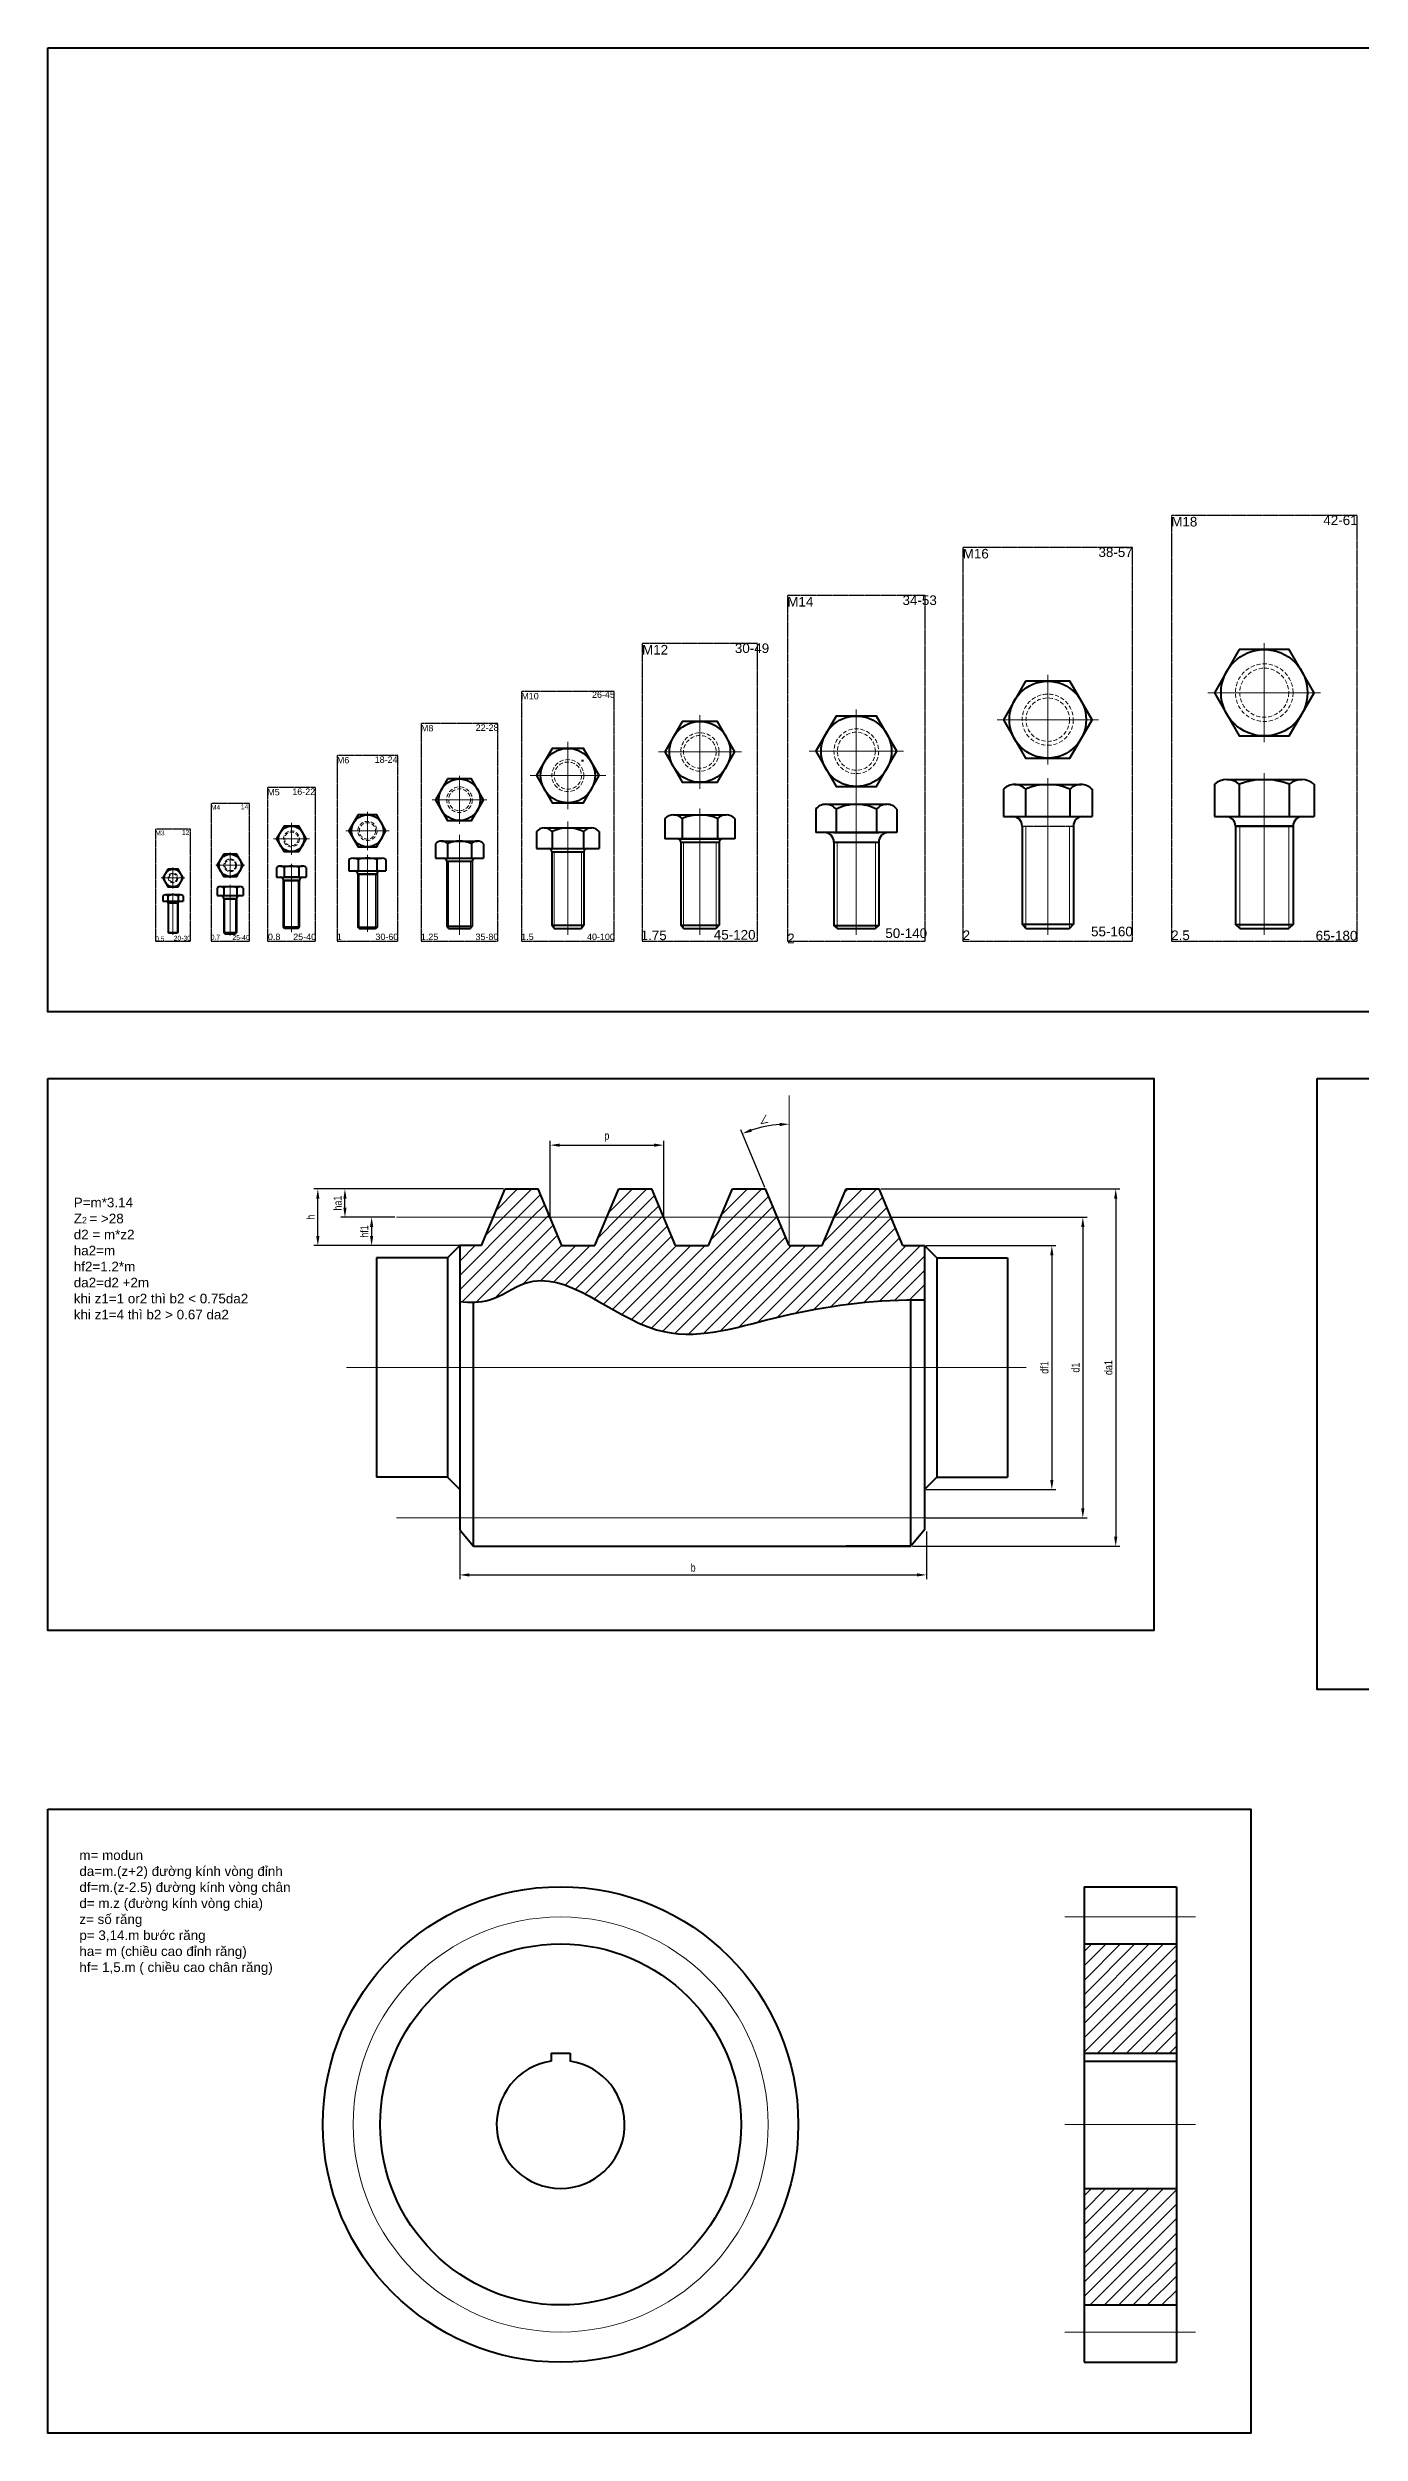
# Model space of a CAD drawing. Header units: millimetres. Extents: x -11382 to 23553, y -372 to 10786.
# Drawn here: x 2198 to 2608, y 3536 to 4281 of the extents above; entities that cross this region are included whole.
import ezdxf

# ---------------------------------------------------------------- set-up
doc = ezdxf.new("R2010")
doc.units = ezdxf.units.MM
doc.header["$LTSCALE"] = 0.2
doc.header["$PDMODE"] = 3
for name, pattern in [('CENTER', [50.8, 31.75, -6.35, 6.35, -6.35]), ('HIDDEN', [9.525, 6.35, -3.175]), ('HIDDEN2', [0.1875, 0.125, -0.0625])]:
    doc.linetypes.add(name, pattern=pattern)
doc.layers.get('0').update_dxf_attribs({"color": 170, "linetype": 'HIDDEN2', "plot": 0})
for name, color, linetype, lineweight in [('đướng nét đứt', 4, 'HIDDEN', 20), ('đường bao thấy', 7, 'Continuous', 40), ('đường kích thước', 90, 'Continuous', 15), ('đường mặt cắt', 160, 'Continuous', 15), ('đường nét chữ', 96, 'Continuous', 53), ('đường nét mảnh', 220, 'Continuous', 15), ('đường nét tâm', 137, 'CENTER', 15)]:
    doc.layers.add(name, color=color, linetype=linetype, lineweight=lineweight)
doc.styles.add('nhat 2.5', font='arial.ttf', dxfattribs={"width": 0.8, "height": 2.5})
doc.styles.add('nhat3', font='arial.ttf', dxfattribs={"height": 3})
doc.dimstyles.new('nhật 2.5', dxfattribs={"dimtxt": 2.5, "dimasz": 3, "dimexe": 1.3, "dimexo": 0.5, "dimgap": 1, "dimtad": 1, "dimtxsty": 'nhat 2.5', "dimcen": 0, "dimadec": 0, "dimazin": 0, "dimtfac": 1, "dimtmove": 0, "dimatfit": 3, "dimfxl": 10, "dimarcsym": 1})
pattern_1 = [(45, (1487.218, 189.029), (-2.245064, 2.245064), [])]
pattern_2 = [(45, (705.6283, -684.5753), (-2.245064, 2.245064), [])]

# ---------------------------------------------------------------- blocks, each defined once
blk = doc.blocks.new('*D22')
at = {"layer": 'Defpoints', "color": 0, "transparency": 16777216}
for p in [(2457.81, 3924.83), (2467.73, 3813.18), (2531.75, 3813.18)]:
    blk.add_point(p, dxfattribs=at)
at = {"layer": 'đường kích thước', "color": 0, "lineweight": -2, "transparency": 16777216}
for p, q in [((2458.31, 3924.83), (2533.05, 3924.83)), ((2531.75, 3921.83), (2531.75, 3816.18)), ((2468.23, 3813.18), (2533.05, 3813.18))]:
    blk.add_line(p, q, dxfattribs=at)
at = {"layer": 'đường kích thước', "color": 0, "transparency": 16777216}
for points in [[(2531.25, 3921.83), (2532.25, 3921.83), (2531.75, 3924.83)], [(2531.25, 3816.18), (2532.25, 3816.18), (2531.75, 3813.18)]]:
    blk.add_solid(points, dxfattribs=at)
at = {"layer": 'đường kích thước', "color": 0, "transparency": 16777216, "insert": (2529.47, 3869.01), "char_height": 2.5, "attachment_point": 5, "rotation": 90, "style": 'nhat 2.5'}
blk.add_mtext('da1', dxfattribs=at)
blk = doc.blocks.new('*D23')
at = {"layer": 'Defpoints', "color": 0, "transparency": 16777216}
for p in [(2461.53, 3915.97), (2471.99, 3822.05), (2521.48, 3822.05)]:
    blk.add_point(p, dxfattribs=at)
at = {"layer": 'đường kích thước', "color": 0, "lineweight": -2, "transparency": 16777216}
for p, q in [((2462.03, 3915.97), (2522.78, 3915.97)), ((2521.48, 3912.97), (2521.48, 3825.05)), ((2472.49, 3822.05), (2522.78, 3822.05))]:
    blk.add_line(p, q, dxfattribs=at)
at = {"layer": 'đường kích thước', "color": 0, "transparency": 16777216}
for points in [[(2520.98, 3912.97), (2521.98, 3912.97), (2521.48, 3915.97)], [(2520.98, 3825.05), (2521.98, 3825.05), (2521.48, 3822.05)]]:
    blk.add_solid(points, dxfattribs=at)
at = {"layer": 'đường kích thước', "color": 0, "transparency": 16777216, "insert": (2519.21, 3869.01), "char_height": 2.5, "attachment_point": 5, "rotation": 90, "style": 'nhat 2.5'}
blk.add_mtext('d1', dxfattribs=at)
blk = doc.blocks.new('*D24')
at = {"layer": 'Defpoints', "color": 0, "transparency": 16777216}
for p in [(2471.99, 3907.1), (2471.99, 3830.92), (2511.79, 3830.92)]:
    blk.add_point(p, dxfattribs=at)
at = {"layer": 'đường kích thước', "color": 0, "lineweight": -2, "transparency": 16777216}
for p, q in [((2472.49, 3907.1), (2513.09, 3907.1)), ((2511.79, 3904.1), (2511.79, 3833.92)), ((2472.49, 3830.92), (2513.09, 3830.92))]:
    blk.add_line(p, q, dxfattribs=at)
at = {"layer": 'đường kích thước', "color": 0, "transparency": 16777216}
for points in [[(2511.29, 3904.1), (2512.29, 3904.1), (2511.79, 3907.1)], [(2511.29, 3833.92), (2512.29, 3833.92), (2511.79, 3830.92)]]:
    blk.add_solid(points, dxfattribs=at)
at = {"layer": 'đường kích thước', "color": 0, "transparency": 16777216, "insert": (2509.5, 3869.01), "char_height": 2.5, "attachment_point": 5, "rotation": 90, "style": 'nhat 2.5'}
blk.add_mtext('df1', dxfattribs=at)
blk = doc.blocks.new('*D25')
at = {"layer": 'Defpoints', "color": 0, "transparency": 16777216}
for p in [(2326.78, 3818.3), (2472.62, 3818.3), (2472.62, 3804.24)]:
    blk.add_point(p, dxfattribs=at)
at = {"layer": 'đường kích thước', "color": 0, "lineweight": -2, "transparency": 16777216}
for p, q in [((2326.78, 3817.8), (2326.78, 3802.94)), ((2472.62, 3817.8), (2472.62, 3802.94)), ((2329.78, 3804.24), (2469.62, 3804.24))]:
    blk.add_line(p, q, dxfattribs=at)
at = {"layer": 'đường kích thước', "color": 0, "transparency": 16777216}
for points in [[(2329.78, 3804.74), (2329.78, 3803.74), (2326.78, 3804.24)], [(2469.62, 3804.74), (2469.62, 3803.74), (2472.62, 3804.24)]]:
    blk.add_solid(points, dxfattribs=at)
at = {"layer": 'đường kích thước', "color": 0, "transparency": 16777216, "insert": (2399.7, 3806.51), "char_height": 2.5, "attachment_point": 5, "style": 'nhat 2.5'}
blk.add_mtext('b', dxfattribs=at)
blk = doc.blocks.new('*D26')
at = {"layer": 'Defpoints', "color": 0, "transparency": 16777216}
for p in [(2282.43, 3924.83), (2340.96, 3924.83), (2333.53, 3907.1)]:
    blk.add_point(p, dxfattribs=at)
at = {"layer": 'đường kích thước', "color": 0, "lineweight": -2, "transparency": 16777216}
for p, q in [((2340.46, 3924.83), (2281.13, 3924.83)), ((2282.43, 3910.1), (2282.43, 3921.83)), ((2333.03, 3907.1), (2281.13, 3907.1))]:
    blk.add_line(p, q, dxfattribs=at)
at = {"layer": 'đường kích thước', "color": 0, "transparency": 16777216}
for points in [[(2281.93, 3921.83), (2282.93, 3921.83), (2282.43, 3924.83)], [(2281.93, 3910.1), (2282.93, 3910.1), (2282.43, 3907.1)]]:
    blk.add_solid(points, dxfattribs=at)
at = {"layer": 'đường kích thước', "color": 0, "transparency": 16777216, "insert": (2280.18, 3915.97), "char_height": 2.5, "attachment_point": 5, "rotation": 90, "style": 'nhat 2.5'}
blk.add_mtext('h', dxfattribs=at)
blk = doc.blocks.new('*D27')
at = {"layer": 'Defpoints', "color": 0, "transparency": 16777216}
for p in [(2290.9, 3924.83), (2340.96, 3924.83), (2306.99, 3915.97)]:
    blk.add_point(p, dxfattribs=at)
at = {"layer": 'đường kích thước', "color": 0, "lineweight": -2, "transparency": 16777216}
for p, q in [((2340.46, 3924.83), (2289.6, 3924.83)), ((2290.9, 3918.97), (2290.9, 3921.83)), ((2306.49, 3915.97), (2289.6, 3915.97))]:
    blk.add_line(p, q, dxfattribs=at)
at = {"layer": 'đường kích thước', "color": 0, "transparency": 16777216}
for points in [[(2290.4, 3921.83), (2291.4, 3921.83), (2290.9, 3924.83)], [(2290.4, 3918.97), (2291.4, 3918.97), (2290.9, 3915.97)]]:
    blk.add_solid(points, dxfattribs=at)
at = {"layer": 'đường kích thước', "color": 0, "transparency": 16777216, "insert": (2288.63, 3920.4), "char_height": 2.5, "attachment_point": 5, "rotation": 90, "style": 'nhat 2.5'}
blk.add_mtext('ha1', dxfattribs=at)
blk = doc.blocks.new('*D28')
at = {"layer": 'Defpoints', "color": 0, "transparency": 16777216}
for p in [(2306.99, 3915.97), (2299.24, 3907.1), (2332.9, 3907.1)]:
    blk.add_point(p, dxfattribs=at)
at = {"layer": 'đường kích thước', "color": 0, "lineweight": -2, "transparency": 16777216}
for p, q in [((2306.49, 3915.97), (2297.94, 3915.97)), ((2299.24, 3912.97), (2299.24, 3910.1)), ((2332.4, 3907.1), (2297.94, 3907.1))]:
    blk.add_line(p, q, dxfattribs=at)
at = {"layer": 'đường kích thước', "color": 0, "transparency": 16777216}
for points in [[(2298.74, 3912.97), (2299.74, 3912.97), (2299.24, 3915.97)], [(2298.74, 3910.1), (2299.74, 3910.1), (2299.24, 3907.1)]]:
    blk.add_solid(points, dxfattribs=at)
at = {"layer": 'đường kích thước', "color": 0, "transparency": 16777216, "insert": (2296.97, 3911.53), "char_height": 2.5, "attachment_point": 5, "rotation": 90, "style": 'nhat 2.5'}
blk.add_mtext('hf1', dxfattribs=at)
blk = doc.blocks.new('*D29')
at = {"layer": 'Defpoints', "color": 0, "transparency": 16777216}
for p in [(2390.51, 3938.5), (2355, 3915.97), (2390.51, 3915.97)]:
    blk.add_point(p, dxfattribs=at)
at = {"layer": 'đường kích thước', "color": 0, "lineweight": -2, "transparency": 16777216}
for p, q in [((2355, 3916.47), (2355, 3939.8)), ((2358, 3938.5), (2387.51, 3938.5)), ((2390.51, 3916.47), (2390.51, 3939.8))]:
    blk.add_line(p, q, dxfattribs=at)
at = {"layer": 'đường kích thước', "color": 0, "transparency": 16777216}
for points in [[(2358, 3939), (2358, 3938), (2355, 3938.5)], [(2387.51, 3939), (2387.51, 3938), (2390.51, 3938.5)]]:
    blk.add_solid(points, dxfattribs=at)
at = {"layer": 'đường kích thước', "color": 0, "transparency": 16777216, "insert": (2372.75, 3941.1), "char_height": 2.5, "attachment_point": 5, "style": 'nhat 2.5'}
blk.add_mtext('p', dxfattribs=at)
blk = doc.blocks.new('*D30')
at = {"layer": 'Defpoints', "color": 0, "transparency": 16777216}
for p in [(2429.73, 3954.01), (2424.73, 3944.73), (2422.3, 3924.83), (2429.73, 3907.1), (2429.73, 3907.1)]:
    blk.add_point(p, dxfattribs=at)
at = {"layer": 'đường kích thước', "color": 0, "lineweight": -2, "transparency": 16777216}
blk.add_line((2422.11, 3925.3), (2414.56, 3943.31), dxfattribs=at)
blk.add_arc((2429.73, 3907.1), 37.96, 94.52878, 108.20889, dxfattribs=at)
at = {"layer": 'đường kích thước', "color": 0, "transparency": 16777216}
for points in [[(2418.05, 3942.69), (2417.7, 3943.63), (2415.06, 3942.11)], [(2426.72, 3945.45), (2426.76, 3944.45), (2429.73, 3945.06)]]:
    blk.add_solid(points, dxfattribs=at)
at = {"layer": 'đường kích thước', "color": 0, "transparency": 16777216, "insert": (2421.81, 3946.53), "char_height": 2.5, "attachment_point": 5, "rotation": 11.36884, "style": 'nhat 2.5'}
blk.add_mtext('{\\fISOCPEUR|b0|i0|c0|p34;∠}', dxfattribs=at)

msp = doc.modelspace()

# ---------------------------------------------------------------- hatches: boundary and pattern name
at = {"layer": 'đường nét tâm'}
h = msp.add_hatch(dxfattribs=at)
h.set_pattern_fill('ANSI31', color=256, style=0)
h.set_pattern_definition(pattern_1)
h.paths.add_polyline_path([(2354.999, 3915.967), (2351.283, 3924.834), (2340.961, 3924.834), (2337.244, 3915.967)])
h = msp.add_hatch(dxfattribs=at)
h.set_pattern_fill('ANSI31', color=256, style=0)
h.set_pattern_definition(pattern_1)
h.paths.add_polyline_path([(2376.47, 3924.834), (2372.754, 3915.967), (2390.509, 3915.967), (2386.793, 3924.834)])
h = msp.add_hatch(dxfattribs=at)
h.set_pattern_fill('ANSI31', color=256, style=0)
h.set_pattern_definition(pattern_1)
h.paths.add_polyline_path([(2426.018, 3915.967), (2422.302, 3924.834), (2411.979, 3924.834), (2408.263, 3915.967)])
h = msp.add_hatch(dxfattribs=at)
h.set_pattern_fill('ANSI31', color=256, style=0)
h.set_pattern_definition(pattern_1)
h.paths.add_polyline_path([(2461.527, 3915.967), (2457.811, 3924.834), (2447.489, 3924.834), (2443.773, 3915.967)])
h = msp.add_hatch(dxfattribs=at)
h.set_pattern_fill('ANSI31', color=256, style=0)
h.set_pattern_definition(pattern_1)
edge = h.paths.add_edge_path()
edge.add_line((2471.99, 3907.1), (2465.244, 3907.1))
edge.add_line((2465.244, 3907.1), (2461.527, 3915.967))
edge.add_line((2461.527, 3915.967), (2443.773, 3915.967))
edge.add_line((2443.773, 3915.967), (2440.057, 3907.1))
edge.add_line((2440.057, 3907.1), (2429.734, 3907.1))
edge.add_line((2429.734, 3907.1), (2426.018, 3915.967))
edge.add_line((2426.018, 3915.967), (2408.263, 3915.967))
edge.add_line((2408.263, 3915.967), (2404.547, 3907.1))
edge.add_line((2404.547, 3907.1), (2394.225, 3907.1))
edge.add_line((2394.225, 3907.1), (2390.509, 3915.967))
edge.add_line((2390.509, 3915.967), (2372.754, 3915.967))
edge.add_line((2372.754, 3915.967), (2369.038, 3907.1))
edge.add_line((2369.038, 3907.1), (2358.715, 3907.1))
edge.add_line((2358.715, 3907.1), (2354.999, 3915.967))
edge.add_line((2354.999, 3915.967), (2337.244, 3915.967))
edge.add_line((2337.244, 3915.967), (2333.528, 3907.1))
edge.add_line((2333.528, 3907.1), (2326.782, 3907.1))
edge.add_line((2326.782, 3907.1), (2326.782, 3889.671))
edge.add_spline(control_points=[(2326.782, 3889.671), (2329.973, 3889.335), (2337.241, 3889.186), (2356.286, 3904.052), (2385.722, 3872.407), (2426.811, 3886.145), (2454.342, 3890.164), (2470.141, 3890.197), (2471.99, 3890.188)], knot_values=[3.7410374, 3.7410374, 3.7410374, 3.7410374, 13.1303773, 25.4649336, 69.0006942, 105.8758632, 147.7455999, 153.2884581, 153.2884581, 153.2884581, 153.2884581], degree=3, periodic=0)
edge.add_line((2471.99, 3890.188), (2471.99, 3907.1))
h = msp.add_hatch(dxfattribs=at)
h.set_pattern_fill('ANSI31', color=256, style=0)
h.set_pattern_definition(pattern_2)
h.paths.add_polyline_path([(2521.889, 3654.869), (2550.72, 3654.869), (2550.72, 3688.96), (2521.889, 3688.96)])
h = msp.add_hatch(dxfattribs=at)
h.set_pattern_fill('ANSI31', color=256, style=0)
h.set_pattern_definition(pattern_2)
h.paths.add_polyline_path([(2550.72, 3612.569), (2521.889, 3612.569), (2521.889, 3576.178), (2550.72, 3576.178)])

# ---------------------------------------------------------------- linework, layer by layer
for p, q in [((2607.172, 4135.23), (2549.172, 4135.23)), ((2549.172, 4135.23), (2549.172, 4002.23)), ((2607.172, 4002.23), (2607.172, 4135.23)), ((2537.014, 4125.23), (2484.014, 4125.23)), ((2484.014, 4125.23), (2484.014, 4002.23)), ((2537.014, 4002.23), (2537.014, 4125.23)), ((2472.198, 4110.23), (2429.198, 4110.23)), ((2429.198, 4110.23), (2429.198, 4002.23)), ((2472.198, 4002.23), (2472.198, 4110.23)), ((2419.813, 4095.23), (2383.813, 4095.23)), ((2383.813, 4095.23), (2383.813, 4002.23)), ((2419.813, 4002.23), (2419.813, 4095.23)), ((2375.058, 4080.23), (2346.058, 4080.23)), ((2346.058, 4080.23), (2346.058, 4002.23)), ((2375.058, 4002.23), (2375.058, 4080.23)), ((2338.705, 4070.23), (2314.705, 4070.23)), ((2314.705, 4070.23), (2314.705, 4002.23)), ((2338.705, 4002.23), (2338.705, 4070.23)), ((2307.435, 4060.23), (2288.435, 4060.23)), ((2288.435, 4060.23), (2288.435, 4002.23)), ((2307.435, 4002.23), (2307.435, 4060.23)), ((2281.683, 4050.23), (2266.683, 4050.23)), ((2266.683, 4050.23), (2266.683, 4002.23)), ((2281.683, 4002.23), (2281.683, 4050.23)), ((2261.052, 4045.23), (2249.052, 4045.23)), ((2249.052, 4045.23), (2249.052, 4002.23)), ((2261.052, 4002.23), (2261.052, 4045.23)), ((2242.667, 4037.23), (2231.667, 4037.23)), ((2231.667, 4037.23), (2231.667, 4002.23)), ((2242.667, 4002.23), (2242.667, 4037.23)), ((2502.514, 4038.174), (2518.514, 4038.174)), ((2231.667, 4002.23), (2242.667, 4002.23)), ((2249.052, 4002.23), (2261.052, 4002.23)), ((2266.683, 4002.23), (2281.683, 4002.23)), ((2288.435, 4002.23), (2307.435, 4002.23)), ((2314.705, 4002.23), (2338.705, 4002.23)), ((2346.058, 4002.23), (2375.058, 4002.23)), ((2383.813, 4002.23), (2419.813, 4002.23)), ((2429.198, 4002.23), (2472.198, 4002.23)), ((2484.014, 4002.23), (2537.014, 4002.23)), ((2549.172, 4002.23), (2607.172, 4002.23))]:
    msp.add_line(p, q)
at = {"layer": 'đướng nét đứt'}
for centre, radius in [((2578.172, 4079.843), 9), ((2578.172, 4079.843), 7.65), ((2510.514, 4071.416), 8), ((2510.514, 4071.416), 6.8), ((2401.813, 4061.349), 6), ((2401.813, 4061.349), 5.1), ((2450.698, 4061.54), 7), ((2450.698, 4061.54), 5.95), ((2360.558, 4053.94), 5), ((2360.558, 4053.94), 4.25), ((2326.705, 4046.408), 4), ((2326.705, 4046.408), 3.4), ((2297.935, 4036.67), 3), ((2297.935, 4036.67), 2.55), ((2274.183, 4034.182), 2.5), ((2274.183, 4034.182), 2.125), ((2255.052, 4025.913), 2), ((2255.052, 4025.913), 1.7), ((2237.167, 4021.961), 1.5), ((2237.167, 4021.961), 1.275)]:
    msp.add_circle(centre, radius, dxfattribs=at)
at = {"layer": 'đường bao thấy'}
for p, q in [((2364.808, 4058.674), (2365.496, 4058.674)), ((2496.657, 4049.707), (2496.657, 4041.174)), ((2500.121, 4051.174), (2520.906, 4051.174)), ((2503.585, 4049.707), (2503.585, 4041.174)), ((2517.442, 4049.707), (2517.442, 4041.174)), ((2524.37, 4049.707), (2524.37, 4041.174)), ((2562.584, 4051.217), (2562.584, 4041.174)), ((2566.481, 4052.674), (2589.863, 4052.674)), ((2570.378, 4051.217), (2570.378, 4041.174)), ((2585.966, 4051.217), (2585.966, 4041.174)), ((2593.76, 4051.217), (2593.76, 4041.174)), ((2390.843, 4040.504), (2390.843, 4034.174)), ((2393.585, 4041.674), (2410.04, 4041.674)), ((2396.328, 4040.504), (2396.328, 4034.174)), ((2407.297, 4040.504), (2407.297, 4034.174)), ((2412.782, 4040.504), (2412.782, 4034.174)), ((2437.996, 4043.446), (2437.996, 4036.174)), ((2441.172, 4044.974), (2460.224, 4044.974)), ((2444.347, 4043.446), (2444.347, 4036.174)), ((2457.049, 4043.446), (2457.049, 4036.174)), ((2463.4, 4043.446), (2463.4, 4036.174)), ((2496.657, 4041.174), (2524.37, 4041.174)), ((2502.514, 4041.174), (2518.514, 4041.174)), ((2562.584, 4041.174), (2593.76, 4041.174)), ((2569.172, 4041.174), (2587.172, 4041.174)), ((2319.199, 4032.639), (2319.199, 4028.174)), ((2321.075, 4033.474), (2332.334, 4033.474)), ((2322.952, 4032.639), (2322.952, 4028.174)), ((2330.457, 4032.639), (2330.457, 4028.174)), ((2334.21, 4032.639), (2334.21, 4028.174)), ((2350.743, 4036.429), (2350.743, 4031.174)), ((2353.197, 4037.574), (2367.919, 4037.574)), ((2355.651, 4036.429), (2355.651, 4031.174)), ((2365.466, 4036.429), (2365.466, 4031.174)), ((2370.373, 4036.429), (2370.373, 4031.174)), ((2412.782, 4034.174), (2390.843, 4034.174)), ((2395.813, 4034.174), (2407.813, 4034.174)), ((2395.813, 4033.174), (2395.813, 4007.223)), ((2395.813, 4033.174), (2407.813, 4033.174)), ((2407.813, 4033.174), (2407.813, 4007.223)), ((2463.4, 4036.174), (2437.996, 4036.174)), ((2443.698, 4036.174), (2457.698, 4036.174)), ((2443.698, 4033.174), (2443.698, 4007.101)), ((2443.698, 4033.174), (2457.698, 4033.174)), ((2457.698, 4033.174), (2457.698, 4007.101)), ((2502.514, 4038.174), (2502.514, 4007.532)), ((2518.514, 4038.174), (2518.514, 4007.532)), ((2569.172, 4038.174), (2569.172, 4007.421)), ((2587.172, 4038.174), (2587.172, 4007.421)), ((2269.564, 4025.191), (2269.564, 4022.174)), ((2270.719, 4025.674), (2277.647, 4025.674)), ((2271.874, 4025.191), (2271.874, 4022.174)), ((2276.492, 4025.191), (2276.492, 4022.174)), ((2278.802, 4025.191), (2278.802, 4022.174)), ((2292.162, 4027.739), (2292.162, 4024.174)), ((2293.431, 4028.174), (2302.44, 4028.174)), ((2295.049, 4027.739), (2295.049, 4024.174)), ((2300.822, 4027.739), (2300.822, 4024.174)), ((2303.709, 4027.739), (2303.709, 4024.174)), ((2319.199, 4028.174), (2334.21, 4028.174)), ((2322.705, 4027.174), (2322.705, 4006.856)), ((2322.705, 4027.174), (2330.705, 4027.174)), ((2323.305, 4028.174), (2330.105, 4028.174)), ((2330.705, 4027.174), (2330.705, 4006.856)), ((2350.743, 4031.174), (2370.373, 4031.174)), ((2355.558, 4031.174), (2365.558, 4031.174)), ((2355.558, 4030.174), (2355.558, 4007.178)), ((2355.558, 4030.174), (2365.558, 4030.174)), ((2365.558, 4030.174), (2365.558, 4007.178)), ((2251.01, 4018.868), (2251.01, 4016.469)), ((2252.021, 4019.269), (2258.083, 4019.269)), ((2253.031, 4018.868), (2253.031, 4016.469)), ((2257.072, 4018.868), (2257.072, 4016.469)), ((2259.093, 4018.868), (2259.093, 4016.469)), ((2269.564, 4022.174), (2278.802, 4022.174)), ((2276.683, 4022.174), (2271.683, 4022.174)), ((2271.683, 4006.65), (2271.683, 4021.174)), ((2276.683, 4006.65), (2276.683, 4021.174)), ((2292.162, 4024.174), (2293.935, 4024.174)), ((2293.935, 4024.174), (2301.935, 4024.174)), ((2294.935, 4023.174), (2294.935, 4006.631)), ((2295.385, 4024.174), (2300.485, 4024.174)), ((2295.385, 4024.174), (2300.485, 4024.174)), ((2300.935, 4023.174), (2300.935, 4006.631)), ((2301.935, 4024.174), (2303.709, 4024.174)), ((2233.991, 4016.335), (2233.991, 4014.673)), ((2233.991, 4014.673), (2240.342, 4014.673)), ((2239.548, 4016.673), (2234.785, 4016.673)), ((2235.579, 4016.335), (2235.579, 4014.673)), ((2235.667, 4014.173), (2235.667, 4004.955)), ((2238.667, 4014.173), (2238.667, 4004.955)), ((2238.755, 4016.335), (2238.755, 4014.673)), ((2240.342, 4016.335), (2240.342, 4014.673)), ((2251.01, 4016.469), (2258.052, 4016.469)), ((2253.052, 4016.469), (2257.052, 4016.469)), ((2253.052, 4015.469), (2253.052, 4004.904)), ((2257.052, 4015.469), (2257.052, 4004.904)), ((2258.052, 4016.469), (2259.093, 4016.469)), ((2235.892, 4004.673), (2235.667, 4004.955)), ((2235.667, 4004.955), (2238.667, 4004.955)), ((2238.442, 4004.673), (2235.892, 4004.673)), ((2238.667, 4004.955), (2238.442, 4004.673)), ((2253.352, 4004.469), (2253.052, 4004.904)), ((2253.052, 4004.904), (2257.052, 4004.904)), ((2253.352, 4004.469), (2256.752, 4004.469)), ((2257.052, 4004.904), (2256.752, 4004.469)), ((2272.058, 4006.174), (2271.683, 4006.65)), ((2271.683, 4006.65), (2276.683, 4006.65)), ((2276.308, 4006.174), (2272.058, 4006.174)), ((2276.683, 4006.65), (2276.308, 4006.174)), ((2295.385, 4006.174), (2294.935, 4006.631)), ((2294.935, 4006.631), (2300.935, 4006.631)), ((2295.385, 4006.174), (2300.485, 4006.174)), ((2300.935, 4006.631), (2300.485, 4006.174)), ((2323.305, 4006.174), (2322.705, 4006.856)), ((2322.705, 4006.856), (2330.705, 4006.856)), ((2323.305, 4006.174), (2330.105, 4006.174)), ((2330.705, 4006.856), (2330.105, 4006.174)), ((2356.308, 4006.174), (2355.558, 4007.178)), ((2355.558, 4007.178), (2365.558, 4007.178)), ((2356.308, 4006.174), (2364.808, 4006.174)), ((2365.558, 4007.178), (2364.808, 4006.174)), ((2396.713, 4006.174), (2395.813, 4007.223)), ((2395.813, 4007.223), (2407.813, 4007.223)), ((2396.713, 4006.174), (2406.913, 4006.174)), ((2407.813, 4007.223), (2406.913, 4006.174)), ((2444.748, 4006.174), (2443.698, 4007.101)), ((2443.698, 4007.101), (2457.698, 4007.101)), ((2444.748, 4006.174), (2456.648, 4006.174)), ((2457.698, 4007.101), (2456.648, 4006.174)), ((2503.714, 4006.174), (2502.514, 4007.532)), ((2502.514, 4007.532), (2518.514, 4007.532)), ((2503.714, 4006.174), (2517.314, 4006.174)), ((2518.514, 4007.532), (2517.314, 4006.174)), ((2570.522, 4006.174), (2569.172, 4007.421)), ((2569.172, 4007.421), (2587.172, 4007.421)), ((2570.522, 4006.174), (2585.822, 4006.174)), ((2587.172, 4007.421), (2585.822, 4006.174)), ((2333.528, 3907.1), (2340.961, 3924.834)), ((2340.961, 3924.834), (2351.283, 3924.834)), ((2358.715, 3907.1), (2351.283, 3924.834)), ((2369.038, 3907.1), (2376.47, 3924.834)), ((2376.47, 3924.834), (2386.793, 3924.834)), ((2394.225, 3907.1), (2386.793, 3924.834)), ((2404.547, 3907.1), (2411.979, 3924.834)), ((2411.979, 3924.834), (2422.302, 3924.834)), ((2429.734, 3907.1), (2422.302, 3924.834)), ((2440.057, 3907.1), (2447.489, 3924.834)), ((2447.489, 3924.834), (2457.811, 3924.834)), ((2465.244, 3907.1), (2457.811, 3924.834)), ((2326.782, 3907.1), (2322.952, 3903.287)), ((2333.528, 3907.1), (2326.782, 3907.1)), ((2326.782, 3907.1), (2326.782, 3818.302)), ((2358.715, 3907.1), (2369.038, 3907.1)), ((2394.225, 3907.1), (2404.547, 3907.1)), ((2429.734, 3907.1), (2440.057, 3907.1)), ((2465.244, 3907.1), (2471.99, 3907.1)), ((2465.244, 3907.1), (2471.99, 3907.1)), ((2471.99, 3907.1), (2475.82, 3903.287)), ((2471.99, 3907.1), (2471.99, 3818.302)), ((2322.952, 3903.287), (2300.787, 3903.287)), ((2300.787, 3903.287), (2300.787, 3834.73)), ((2322.952, 3903.287), (2322.952, 3834.73)), ((2475.82, 3903.287), (2497.985, 3903.287)), ((2475.82, 3903.287), (2475.82, 3834.73)), ((2497.985, 3903.287), (2497.985, 3834.73)), ((2467.726, 3813.183), (2467.726, 3890.178)), ((2331.046, 3813.183), (2331.046, 3889.445)), ((2322.952, 3834.73), (2300.787, 3834.73)), ((2326.782, 3830.917), (2322.952, 3834.73)), ((2471.99, 3830.917), (2475.82, 3834.73)), ((2475.82, 3834.73), (2497.985, 3834.73)), ((2326.782, 3818.302), (2331.046, 3813.183)), ((2471.99, 3818.302), (2467.726, 3813.183)), ((2331.046, 3813.183), (2467.726, 3813.183)), ((2467.726, 3813.183), (2447.489, 3813.183)), ((2358.294, 3706.842), (2358.294, 3706.842)), ((2521.889, 3706.842), (2550.72, 3706.842)), ((2521.889, 3706.842), (2521.889, 3558.295)), ((2550.72, 3706.842), (2550.72, 3558.295)), ((2521.889, 3688.96), (2550.72, 3688.96)), ((2355.294, 3654.869), (2355.294, 3652.342)), ((2355.294, 3654.869), (2361.294, 3654.869)), ((2361.294, 3654.869), (2361.294, 3652.342)), ((2521.889, 3654.869), (2550.72, 3654.869)), ((2521.889, 3652.342), (2550.72, 3652.342)), ((2521.889, 3612.569), (2550.72, 3612.569)), ((2521.889, 3576.178), (2550.72, 3576.178)), ((2521.889, 3558.295), (2550.72, 3558.295))]:
    msp.add_line(p, q, dxfattribs=at)
for points in [[(2198.018, 4281.327), (3451.503, 4281.327), (3451.503, 3980.13), (2198.018, 3980.13)], [(2570.378, 4093.343), (2562.584, 4079.843), (2570.378, 4066.343), (2585.966, 4066.343), (2593.76, 4079.843), (2585.966, 4093.343)], [(2503.585, 4083.416), (2496.657, 4071.416), (2503.585, 4059.416), (2517.442, 4059.416), (2524.37, 4071.416), (2517.442, 4083.416)], [(2396.328, 4070.849), (2390.843, 4061.349), (2396.328, 4051.849), (2407.297, 4051.849), (2412.782, 4061.349), (2407.297, 4070.849)], [(2444.347, 4072.54), (2437.996, 4061.54), (2444.347, 4050.54), (2457.049, 4050.54), (2463.4, 4061.54), (2457.049, 4072.54)], [(2355.651, 4062.44), (2350.743, 4053.94), (2355.651, 4045.44), (2365.466, 4045.44), (2370.373, 4053.94), (2365.466, 4062.44)], [(2322.952, 4052.908), (2319.199, 4046.408), (2322.952, 4039.908), (2330.457, 4039.908), (2334.21, 4046.408), (2330.457, 4052.908)], [(2295.049, 4041.67), (2292.162, 4036.67), (2295.049, 4031.67), (2300.822, 4031.67), (2303.709, 4036.67), (2300.822, 4041.67)], [(2276.492, 4030.182), (2278.802, 4034.182), (2276.492, 4038.182), (2271.874, 4038.182), (2269.564, 4034.182), (2271.874, 4030.182)], [(2235.579, 4024.711), (2233.991, 4021.961), (2235.579, 4019.211), (2238.755, 4019.211), (2240.342, 4021.961), (2238.755, 4024.711)], [(2253.031, 4029.413), (2251.01, 4025.913), (2253.031, 4022.413), (2257.072, 4022.413), (2259.093, 4025.913), (2257.072, 4029.413)], [(2198.018, 3959.325), (2543.706, 3959.325), (2543.706, 3786.854), (2198.018, 3786.854)], [(2594.688, 3959.325), (2838.344, 3959.325), (2838.344, 3768.465), (2594.688, 3768.465)], [(2198.018, 3731.076), (2573.936, 3731.076), (2573.936, 3536.1), (2198.018, 3536.1)]]:
    msp.add_lwpolyline(points, close=True, dxfattribs=at)
for centre, radius in [((2578.172, 4079.843), 13.5), ((2510.514, 4071.416), 12), ((2401.813, 4061.349), 9.5), ((2450.698, 4061.54), 11), ((2360.558, 4053.94), 8.5), ((2326.705, 4046.408), 6.5), ((2297.935, 4036.67), 5), ((2274.183, 4034.182), 4), ((2237.167, 4021.961), 2.75), ((2255.052, 4025.913), 3.5), ((2358.294, 3632.569), 74.273), ((2358.294, 3632.569), 56.391)]:
    msp.add_circle(centre, radius, dxfattribs=at)
for centre, radius, start, end in [((2500.121, 4046.351), 4.823, 44.09568, 135.90432), ((2510.514, 4034.081), 17.093, 66.089006, 113.910994), ((2520.906, 4046.351), 4.823, 44.09568, 135.90432), ((2566.481, 4046.734), 5.941, 49.003587, 130.996413), ((2578.172, 4031.097), 21.577, 68.824404, 111.175596), ((2589.863, 4046.734), 5.941, 49.003587, 130.996413), ((2393.585, 4037.876), 3.798, 43.777294, 136.222706), ((2401.813, 4028.237), 13.437, 65.909167, 114.090833), ((2410.04, 4037.876), 3.798, 43.777294, 136.222706), ((2441.172, 4040.911), 4.063, 38.60376, 141.39624), ((2450.698, 4031.013), 13.961, 90, 117.057935), ((2450.698, 4031.013), 13.961, 62.942065, 90), ((2460.224, 4040.911), 4.063, 38.60376, 141.39624), ((2499.514, 4038.174), 3, 0, 90), ((2521.514, 4038.174), 3, 90, 180), ((2566.172, 4038.174), 3, 0, 90), ((2590.172, 4038.174), 3, 90, 180), ((2321.075, 4030.95), 2.525, 41.992528, 138.007472), ((2326.705, 4024.629), 8.845, 64.895303, 115.104697), ((2332.334, 4030.95), 2.525, 41.992528, 138.007472), ((2353.197, 4034.372), 3.202, 39.970241, 140.029759), ((2360.558, 4026.485), 11.089, 63.734281, 116.265719), ((2367.919, 4034.372), 3.202, 39.970241, 140.029759), ((2394.813, 4033.174), 1, 0, 90), ((2408.813, 4033.174), 1, 90, 180), ((2440.698, 4033.174), 3, 0, 90), ((2460.698, 4033.174), 3, 90, 180), ((2270.719, 4024.053), 1.621, 44.565429, 135.434571), ((2274.183, 4019.916), 5.758, 66.353788, 113.646212), ((2277.647, 4024.053), 1.621, 44.565429, 135.434571), ((2293.605, 4025.597), 2.583, 56.030601, 123.969399), ((2297.935, 4018.377), 9.797, 72.862697, 107.137303), ((2302.265, 4025.597), 2.583, 56.030601, 123.969399), ((2321.705, 4027.174), 1, 0, 90), ((2331.705, 4027.174), 1, 90, 180), ((2354.558, 4030.174), 1, 0, 90), ((2366.558, 4030.174), 1, 90, 180), ((2252.021, 4017.793), 1.475, 46.772645, 133.227355), ((2255.052, 4013.968), 5.3, 67.589331, 112.410669), ((2258.083, 4017.793), 1.475, 46.772645, 133.227355), ((2270.683, 4021.174), 1, 0, 90), ((2277.683, 4021.174), 1, 90, 180), ((2293.935, 4023.174), 1, 0, 90), ((2301.935, 4023.174), 1, 90, 180), ((2234.785, 4015.573), 1.1, 43.808655, 136.191345), ((2235.167, 4014.173), 0.5, 0, 90), ((2237.167, 4012.781), 3.892, 65.926894, 114.073106), ((2239.167, 4014.173), 0.5, 90, 180), ((2239.548, 4015.573), 1.1, 43.808655, 136.191345), ((2252.052, 4015.469), 1, 0, 90), ((2258.052, 4015.469), 1, 90, 180), ((2358.294, 3632.569), 20, 98.626927, 81.373073)]:
    msp.add_arc(centre, radius, start, end, dxfattribs=at)
msp.add_open_spline([(2326.782, 3889.671), (2329.973, 3889.335), (2337.241, 3889.186), (2356.286, 3904.052), (2385.722, 3872.407), (2426.811, 3886.145), (2454.342, 3890.164), (2470.141, 3890.197), (2471.99, 3890.188)], degree=3, knots=[3.7410374, 3.7410374, 3.7410374, 3.7410374, 13.1303773, 25.4649336, 69.0006942, 105.8758632, 147.7455999, 153.2884581, 153.2884581, 153.2884581, 153.2884581], dxfattribs=at)
at = {"layer": 'đường kích thước'}
msp.add_line((2429.734, 3907.1), (2429.734, 3954.014), dxfattribs=at)
at = {"layer": 'đường mặt cắt'}
for p, q in [((2578.172, 4095.343), (2578.172, 4064.343)), ((2510.514, 4085.416), (2510.514, 4057.416)), ((2560.584, 4079.843), (2595.76, 4079.843)), ((2401.813, 4072.849), (2401.813, 4049.849)), ((2450.698, 4074.54), (2450.698, 4048.54)), ((2494.657, 4071.416), (2526.37, 4071.416)), ((2360.558, 4064.44), (2360.558, 4043.44)), ((2435.996, 4061.54), (2465.4, 4061.54)), ((2450.698, 4066.974), (2450.698, 4004.174)), ((2388.843, 4061.349), (2414.782, 4061.349)), ((2578.172, 4054.674), (2578.172, 4004.174)), ((2326.705, 4053.908), (2326.705, 4038.908)), ((2348.743, 4053.94), (2372.373, 4053.94)), ((2510.514, 4053.174), (2510.514, 4004.174)), ((2510.514, 4053.174), (2510.514, 4004.174)), ((2274.183, 4039.182), (2274.183, 4029.182)), ((2297.935, 4042.67), (2297.935, 4030.67)), ((2318.199, 4046.408), (2335.21, 4046.408)), ((2360.558, 4039.574), (2360.558, 4004.174)), ((2401.813, 4043.674), (2401.813, 4004.174)), ((2268.564, 4034.182), (2279.802, 4034.182)), ((2291.162, 4036.67), (2304.709, 4036.67)), ((2326.705, 4035.474), (2326.705, 4004.174)), ((2237.167, 4025.211), (2237.167, 4018.711)), ((2250.51, 4025.913), (2259.593, 4025.913)), ((2255.052, 4029.913), (2255.052, 4021.913)), ((2274.183, 4005.023), (2274.183, 4026.34)), ((2297.935, 4029.174), (2297.935, 4005.174)), ((2233.491, 4021.961), (2240.842, 4021.961)), ((2237.167, 4017.173), (2237.167, 4004.173)), ((2255.052, 4019.769), (2255.052, 4003.969)), ((2306.991, 3915.967), (2495.529, 3915.967)), ((2291.376, 3869.008), (2503.798, 3869.008)), ((2306.991, 3822.05), (2494.484, 3822.05)), ((2515.889, 3697.4), (2556.72, 3697.4)), ((2515.889, 3632.569), (2556.72, 3632.569)), ((2515.889, 3567.737), (2556.72, 3567.737))]:
    msp.add_line(p, q, dxfattribs=at)
msp.add_circle((2358.294, 3632.569), 64.832, dxfattribs=at)
at = {"layer": 'đường nét chữ'}
for p, q in [((2569.172, 4038.174), (2587.172, 4038.174)), ((2271.683, 4021.174), (2276.683, 4021.174)), ((2294.935, 4023.174), (2300.935, 4023.174)), ((2235.667, 4014.173), (2238.667, 4014.173)), ((2253.052, 4015.469), (2257.052, 4015.469))]:
    msp.add_line(p, q, dxfattribs=at)
at = {"layer": 'đường nét mảnh'}
for p, q in [((2396.713, 4033.174), (2396.713, 4006.174)), ((2406.913, 4033.174), (2406.913, 4006.174)), ((2444.748, 4033.174), (2444.748, 4006.174)), ((2456.648, 4033.174), (2456.648, 4006.174)), ((2503.714, 4038.174), (2503.714, 4006.174)), ((2517.314, 4038.174), (2517.314, 4006.174)), ((2570.522, 4038.174), (2570.522, 4006.174)), ((2585.822, 4038.174), (2585.822, 4006.174)), ((2323.305, 4027.174), (2323.305, 4006.174)), ((2330.105, 4027.174), (2330.105, 4006.174)), ((2356.308, 4030.174), (2356.308, 4006.174)), ((2364.808, 4030.174), (2364.808, 4006.174)), ((2272.058, 4006.174), (2272.058, 4021.174)), ((2276.308, 4006.174), (2276.308, 4021.174)), ((2295.385, 4023.174), (2295.385, 4006.174)), ((2300.485, 4023.174), (2300.485, 4006.174)), ((2235.892, 4014.173), (2235.892, 4004.673)), ((2238.442, 4014.173), (2238.442, 4004.673)), ((2253.352, 4015.469), (2253.352, 4004.469)), ((2256.752, 4015.469), (2256.752, 4004.469))]:
    msp.add_line(p, q, dxfattribs=at)

# ---------------------------------------------------------------- texts
at = {"layer": 'đường bao thấy', "style": 'nhat3'}
for s, height, p in [('M18', 3, (2549.098, 4131.766)), ('42-61', 3, (2596.63, 4132.23)), ('M16', 3, (2483.94, 4121.766)), ('38-57', 3, (2526.361, 4122.23)), ('M14', 3, (2429.125, 4106.766)), ('34-53', 3, (2465.133, 4107.23)), ('M12', 3, (2383.739, 4091.766)), ('30-49', 3, (2412.748, 4092.23)), ('M10', 2, (2346.009, 4077.766)), ('26-45', 2, (2368.11, 4078.23)), ('M8', 2, (2314.656, 4067.766)), ('22-28', 2, (2331.756, 4067.923)), ('M6', 2, (2288.386, 4057.766)), ('18-24', 2, (2300.204, 4057.923)), ('M5', 2, (2266.634, 4047.766)), ('16-22', 2, (2274.452, 4047.923)), ('M4', 1.5, (2249.015, 4043.266)), ('14', 1.5, (2258.366, 4043.439)), ('M3', 1.5, (2231.63, 4035.266)), ('12', 1.5, (2239.981, 4035.439)), ('0.5', 1.5, (2231.587, 4002.256)), ('20-30', 1.5, (2237.418, 4002.416)), ('0.7', 1.5, (2248.972, 4002.725)), ('25-40', 1.5, (2255.747, 4002.608)), ('0.8', 2, (2266.848, 4002.583)), ('25-40', 2, (2274.734, 4002.583)), ('1', 2, (2288.361, 4002.583)), ('30-60', 2, (2300.43, 4002.583)), ('1.25', 2, (2314.63, 4002.583)), ('35-80', 2, (2331.7, 4002.583)), ('1.5', 2, (2345.984, 4002.583)), ('40-100', 2, (2366.551, 4002.583)), ('1.75', 3, (2383.293, 4002.546)), ('45-120', 3, (2406.165, 4002.723)), ('2', 3, (2429.103, 4001.583)), ('50-140', 3, (2459.765, 4003.206)), ('2', 3, (2483.918, 4002.558)), ('55-160', 3, (2524.045, 4003.748)), ('2.5', 3, (2549.077, 4002.558)), ('65-180', 3, (2594.225, 4002.456))]:
    msp.add_text(s, height=height, dxfattribs=at).set_placement(p)
at = {"layer": 'đường bao thấy', "char_height": 3, "width": 69.54807, "attachment_point": 1, "style": 'nhat3'}
for s, insert in [('P=m*3.14\\PZ{\\H0.6667x;2 \\H1.5x;= >28\\Pd2 = m*z2\\P\\H0.9999x;ha2=m}\\Phf2=1.2*m\\Pda2=d2 +2m\\Pkhi z1=1 or2 thì b2 < 0.75da2\\Pkhi z1=4 thì b2 > 0.67 da2', (2206.163, 3922.083)), ('m= modun\\Pda=m.(z+2) đường kính vòng đỉnh\\Pdf=m.(z-2.5) đường kính vòng chân\\Pd= m.z (đường kính vòng chia)\\Pz= số răng\\Pp= 3,14.m bước răng\\Pha= m (chiều cao đỉnh răng)\\Phf= 1,5.m ( chiều cao chân răng)', (2207.909, 3718.196))]:
    msp.add_mtext(s, dxfattribs=dict(at, insert=insert))

# ---------------------------------------------------------------- dimensions: what is measured, and where the dimension line sits
at = {"layer": 'đường kích thước'}
dim = msp.add_angular_dim_2l(base=(2424.727, 3944.732), line1=((2429.734, 3907.1), (2429.734, 3954.014)), line2=((2429.734, 3907.1), (2422.302, 3924.834)), text='{\\fISOCPEUR|b0|i0|c0|p34;∠}', dimstyle='nhật 2.5', dxfattribs=at)
dim.commit()
dim.dimension.update_dxf_attribs({"geometry": '*D30', "text_midpoint": (2421.806, 3946.532)})
for base, p1, p2, text, picture, middle in [((2390.509, 3938.503), (2354.999, 3915.967), (2390.509, 3915.967), 'p', '*D29', (2372.754, 3941.1)), ((2472.615, 3804.236), (2326.782, 3818.302), (2472.615, 3818.302), 'b', '*D25', (2399.698, 3806.506))]:
    dim = msp.add_linear_dim(base=base, p1=p1, p2=p2, text=text, dimstyle='nhật 2.5', dxfattribs=at)
    dim.commit()
    dim.dimension.update_dxf_attribs({"geometry": picture, "text_midpoint": middle})
for base, p1, p2, text, picture, middle in [((2282.433, 3924.834), (2333.528, 3907.1), (2340.961, 3924.834), 'h', '*D26', (2282.433, 3915.967)), ((2531.749, 3813.183), (2457.811, 3924.834), (2467.726, 3813.183), 'da1', '*D22', (2531.749, 3869.008)), ((2521.482, 3822.05), (2461.527, 3915.967), (2471.99, 3822.05), 'd1', '*D23', (2521.482, 3869.008)), ((2511.793, 3830.917), (2471.99, 3907.1), (2471.99, 3830.917), 'df1', '*D24', (2511.793, 3869.008))]:
    dim = msp.add_linear_dim(base=base, p1=p1, p2=p2, angle=90, text=text, dimstyle='nhật 2.5', dxfattribs=at)
    dim.commit()
    dim.dimension.update_dxf_attribs({"geometry": picture, "text_midpoint": middle, "dimtype": 160})
for base, p2, text, picture, middle in [((2290.901, 3924.834), (2340.961, 3924.834), 'ha1', '*D27', (2288.626, 3920.401)), ((2299.241, 3907.1), (2332.903, 3907.1), 'hf1', '*D28', (2296.97, 3911.533))]:
    dim = msp.add_linear_dim(base=base, p1=(2306.991, 3915.967), p2=p2, angle=90, text=text, dimstyle='nhật 2.5', dxfattribs=at)
    dim.commit()
    dim.dimension.update_dxf_attribs({"geometry": picture, "text_midpoint": middle})

doc.saveas('drawing.dxf')
